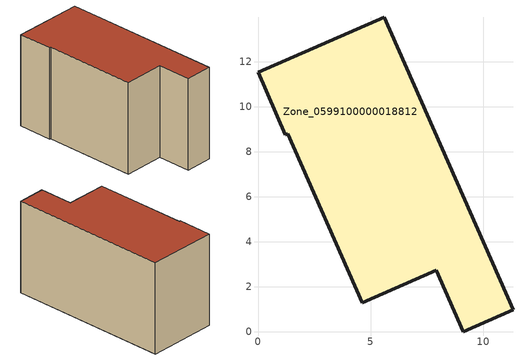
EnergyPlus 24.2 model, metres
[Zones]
Zone_0599100000018812
 floor ground (C_G): 0,11.53 5.61,13.97 11.33,0.97 9.12,0 7.92,2.73 4.62,1.29 1.33,8.79 1.21,8.74 z0
 wall outside (C_F): 5.61,13.97 0,11.53 1.21,8.74 1.33,8.79 4.62,1.29 7.92,2.73 9.12,0 11.33,0.97 5.61,13.97 z0:8.16
 roof outside (C_R): 11.33,0.97 5.61,13.97 0,11.53 1.21,8.74 1.33,8.79 4.62,1.29 7.92,2.73 9.12,0 z8.16
[BUILDING]
Pand.0599100000018812: North Axis=0; Terrain=City; Loads Convergence Tolerance Value=0.04; Temperature Convergence Tolerance Value=0.4; Solar Distribution=FullExterior; Maximum Number of Warmup Days=25; Minimum Number of Warmup Days=1
[Site:Location]
Rotterdam.The.Hague.AP_ZH_NLD Design_Conditions: Latitude=51.96; Longitude=4.45; Time Zone=1; Elevation=-4.5
[SITE:GROUNDTEMPERATURE:BUILDINGSURFACE]
18, 18, 18, 18, 18, 18, 18, 18, 18, 18, 18, 18
[MATERIAL] Thermal Absorptance=0.9; Solar Absorptance=0.7; Visible Absorptance=0.7
Name | Roughness | Thickness | Conductivity | Density | Specific Heat
G.TI.1975-1991 | MediumSmooth | 0.15 | 0.288461 | 540 | 1210
F.TI.1975-1991 | Rough | 0.3 | 0.230769 | 1920 | 840
R.TI.1975-1991 | MediumRough | 0.2 | 0.153846 | 1500 | 1000
[CONSTRUCTION]
C_G: G.TI.1975-1991
C_F: F.TI.1975-1991
C_R: R.TI.1975-1991
[ZONE]
Zone_0599100000018812: Type=1; Multiplier=1; Ceiling Height=Autocalculate; Volume=Autocalculate; Floor Area=autocalculate; Part of Total Floor Area=Yes
[ZONEINFILTRATION:DESIGNFLOWRATE]
Infil_Zone_0599100000018812: Zone or ZoneList or Space or SpaceList=Zone_0599100000018812; Schedule=AlwaysOn; Design Flow Rate Calculation Method=Flow/Area; Flow Rate per Floor Area=0.003; Constant Term Coefficient=1; Temperature Term Coefficient=0; Velocity Term Coefficient=0; Velocity Squared Term Coefficient=0
[HVACTEMPLATE:ZONE:IDEALLOADSAIRSYSTEM]
Zone_0599100000018812: Maximum Heating Supply Air Temperature=50; Minimum Cooling Supply Air Temperature=13; Maximum Heating Supply Air Humidity Ratio=0.0156; Minimum Cooling Supply Air Humidity Ratio=0.0077; Heating Limit=NoLimit; Cooling Limit=NoLimit; Dehumidification Control Type=ConstantSensibleHeatRatio; Cooling Sensible Heat Ratio=0.7; Dehumidification Setpoint=60; Humidification Control Type=None; Humidification Setpoint=30; Outdoor Air Method=None; Outdoor Air Flow Rate per Person=0.00944; Outdoor Air Flow Rate per Zone Floor Area=0; Outdoor Air Flow Rate per Zone=0; Demand Controlled Ventilation Type=None; Outdoor Air Economizer Type=NoEconomizer; Heat Recovery Type=None; Sensible Heat Recovery Effectiveness=0.7; Latent Heat Recovery Effectiveness=0.65
[ZONECONTROL:THERMOSTAT]
ThermostatControl_Zone_0599100000018812: Zone or ZoneList=Zone_0599100000018812; Control Type Schedule=DualSetpointControlType; Control 1=Thermostat_Zone_0599100000018812; Temperature Difference Between Cutout And Setpoint=0
[THERMOSTATSETPOINT:DUALSETPOINT]
Thermostat_Zone_0599100000018812: Heating Setpoint Temperature Schedule=HeatingSetpoint_Zone_0599100000018812; Cooling Setpoint Temperature Schedule=CoolingSetpoint_Zone_0599100000018812
[SCHEDULE:COMPACT]
HeatingSetpoint_Zone_0599100000018812: Through: 12/31, For: AllDays, Until: 24:00, 21
CoolingSetpoint_Zone_0599100000018812: Through: 12/31, For: AllDays, Until: 24:00, 24
DualSetpointControlType: Through: 12/31, For: AllDays, Until: 24:00, 4
AlwaysOn: Through: 12/31, For: AllDays, Until: 24:00, 1
